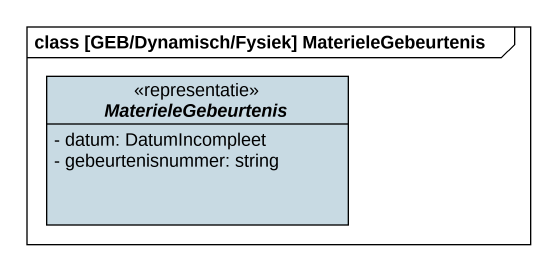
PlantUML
@startuml
mainframe class [GEB/Dynamisch/Fysiek] MaterieleGebeurtenis
hide circle
hide empty members
skinparam classAttributeIconSize 0
abstract class MaterieleGebeurtenis <<representatie>> #C8DAE3 {
  - datum: DatumIncompleet
  - gebeurtenisnummer: string
}
@enduml
